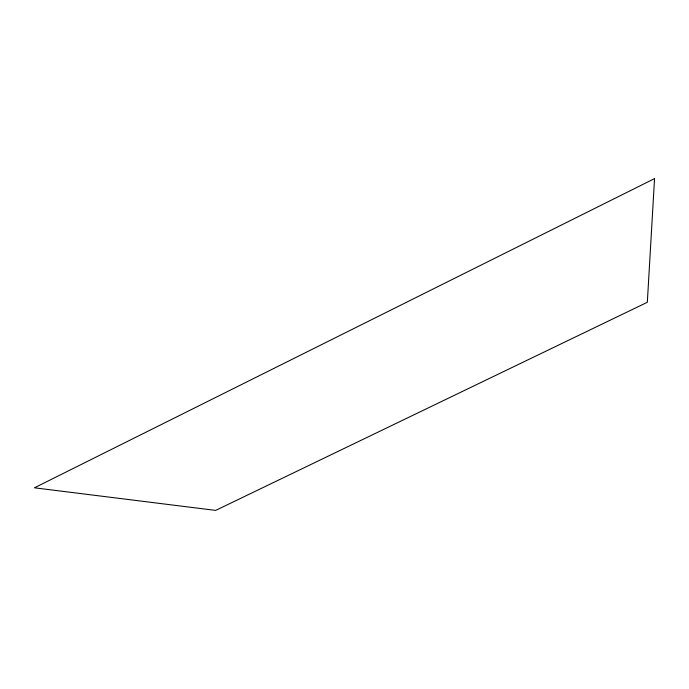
<?xml version="1.0" encoding="UTF-8"?>
<svg xmlns="http://www.w3.org/2000/svg" width="689" height="689" viewBox="0 0 689 689"><rect width="100%" height="100%" fill="white"/><g stroke="black" fill="none" stroke-linecap="round" stroke-linejoin="round"><path stroke-width="1.03" d="M654.55 178.597L647.333 302.282L215.666 510.403L34.45 487.803L654.55 178.597"/></g></svg>
